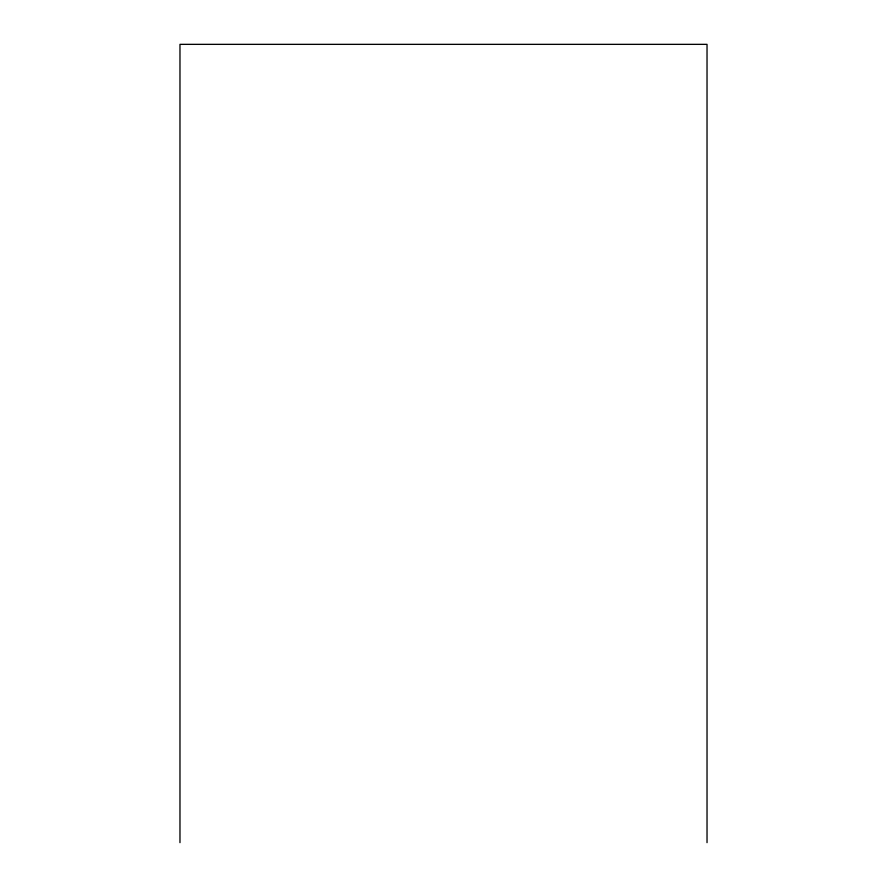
<?xml version="1.0" encoding="UTF-8"?>
<svg xmlns="http://www.w3.org/2000/svg" width="887" height="887" viewBox="0 0 887 887"><rect width="100%" height="100%" fill="white"/><g stroke="black" fill="none" stroke-linecap="round" stroke-linejoin="round"><path stroke-width="1.33" d="M707.028 842.65L707.028 44.35L179.972 44.35L179.972 842.65"/></g></svg>
